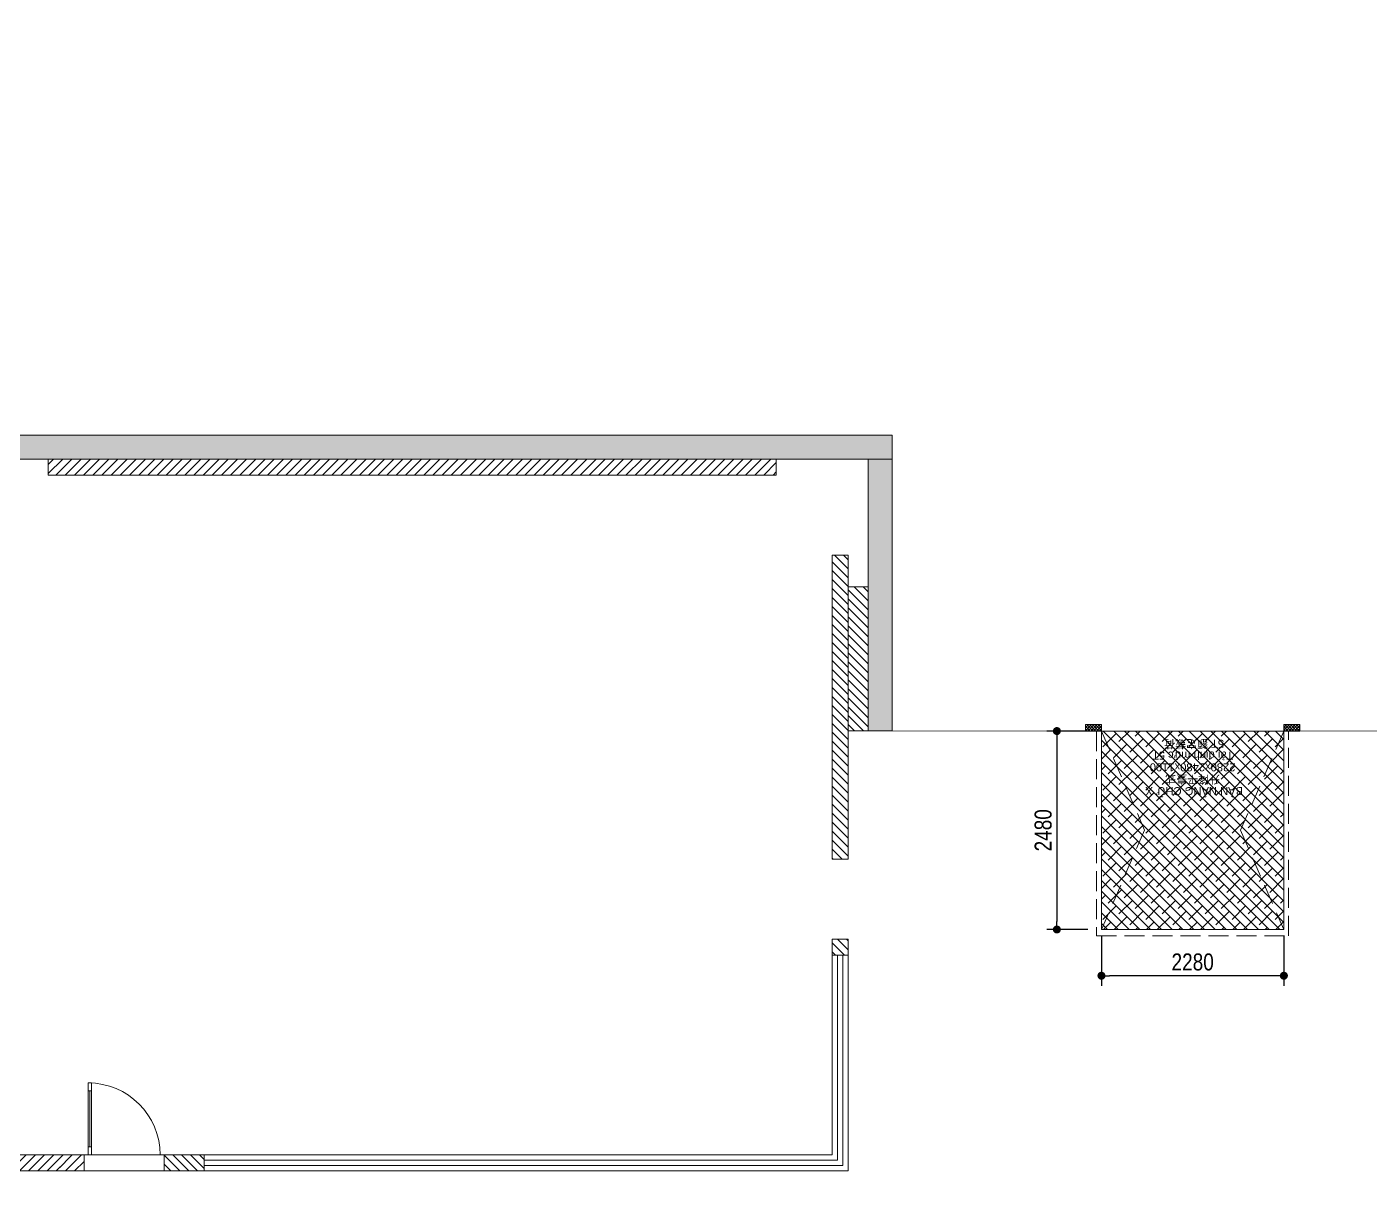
# Model space of a CAD drawing. Header units: millimetres. Extents: x -162958 to 167200, y -450 to 146301.
# Drawn here: x 88184 to 104972, y 131737 to 146301 of the extents above; entities that cross this region are included whole.
import ezdxf
from ezdxf.enums import TextEntityAlignment as Align

# ---------------------------------------------------------------- set-up
doc = ezdxf.new("R2010")
doc.units = ezdxf.units.MM
doc.set_wipeout_variables(frame=1)
for name, pattern in [('Xr_MB nha xuong CM2$0$DASH', [0.35, 0.25, -0.1]), ('Xr_MB nha xuong CM2$0$DASHED', [0.75, 0.5, -0.25]), ('Xr_MB nha xuong CM2$0$HIDDENX2', [0.75, 0.5, -0.25])]:
    doc.linetypes.add(name, pattern=pattern)
doc.layers.get('0').update_dxf_attribs({"lineweight": 5})
doc.layers.get('Defpoints').update_dxf_attribs({"color": 6, "lineweight": 5})
for name, color, linetype, lineweight in [('1.kich thuoc', 7, 'Continuous', 5), ('CJSC.8-Cua', 15, 'Continuous', 5), ('Xr_MB nha xuong CM2$0$A-Solid-Wall H', 9, 'Continuous', 18), ('Xr_MB nha xuong CM2$0$A-Solid-WallC', 2, 'Continuous', 5), ('Xr_MB nha xuong CM2$0$A-Solid-WallL', 6, 'Continuous', 5), ('Xr_MB nha xuong CM2$0$A-Solid-Window', 4, 'Continuous', 5), ('Xr_MB nha xuong CM2$0$CJSC.1-Be tong', 2, 'Continuous', 5), ('Xr_MB nha xuong CM2$0$CJSC.11-Khuat', 152, 'Xr_MB nha xuong CM2$0$HIDDENX2', 5), ('Xr_MB nha xuong CM2$0$CJSC.2-Tuong', 3, 'Continuous', 5), ('Xr_MB nha xuong CM2$0$CJSC.4-Net manh', 8, 'Continuous', 5), ('Xr_MB nha xuong CM2$0$CJSC.6-Hatch', 251, 'Continuous', 5), ('Xr_MB nha xuong CM2$0$Note TXT', 7, 'Continuous', 5)]:
    doc.layers.add(name, color=color, linetype=linetype, lineweight=lineweight)
doc.styles.add('Arial', font='arial.ttf', dxfattribs={"width": 0.8})
doc.styles.add('STS1', font='arial.ttf')
doc.dimstyles.new('125', dxfattribs={"dimscale": 125, "dimtxt": 1.7, "dimasz": 0.8, "dimexe": 1, "dimexo": 0, "dimgap": 0.5, "dimtad": 1, "dimdec": 0, "dimzin": 0, "dimdsep": 46, "dimtxsty": 'Arial', "dimblk": '20240511_Dot', "dimcen": 1.5, "dimclrd": 9, "dimclre": 9, "dimadec": 0, "dimazin": 0, "dimtfac": 1, "dimtdec": 0, "dimtix": 1, "dimtofl": 0, "dimtmove": 0, "dimatfit": 3, "dimldrblk": '20240511_Open30', "dimfxl": 1, "dimtolj": 1, "dimtzin": 0, "dimarcsym": 1})

# ---------------------------------------------------------------- blocks, each defined once
blk = doc.blocks.new('Xr_MB nha xuong CM2$0$20261F 幕墙')
at = {"layer": 'Xr_MB nha xuong CM2$0$A-Solid-Wall H'}
h = blk.add_hatch(dxfattribs=at)
h.set_pattern_fill('GOST_WOOD', color=256, scale=25, angle=-90)
h.paths.add_polyline_path([(3260603, 2398934), (3260603, 2399234), (3243903, 2399234), (3243903, 2398934), (3260053, 2398934)])
h = blk.add_hatch(dxfattribs=at)
h.set_pattern_fill('ANSI31', color=256, scale=650)
h.set_pattern_definition([(45, (2194615.53, 817811.32), (-57.452426, 57.452426), [])])
h.paths.add_polyline_path([(3259154, 2398734), (3250054, 2398734), (3250054, 2398934), (3259154, 2398934)])
at = {"layer": 'Xr_MB nha xuong CM2$0$A-Solid-WallC', "linetype": 'ByBlock', "lineweight": 0, "ltscale": 0.1}
blk.add_lwpolyline([(3259154, 2398734), (3250054, 2398734), (3250054, 2398934), (3259154, 2398934), (3259154, 2398734)], dxfattribs=at)
at = {"layer": 'Xr_MB nha xuong CM2$0$A-Solid-WallL'}
blk.add_lwpolyline([(3260603, 2398934), (3260603, 2399234), (3243903, 2399234), (3243903, 2398934), (3260053, 2398934), (3260053, 2398934)], close=True, dxfattribs=at)
blk = doc.blocks.new('*U219')
at = {"color": 0}
blk.add_line((70, 100), (70, 800), dxfattribs=at)
for points in [[(50, 0), (50, 900), (90, 900), (90, 0)], [(50, 100), (90, 100), (90, 800), (50, 800)], [(0, -200), (60, -200), (60, -40), (50, -40), (50, 0), (0, 0)], [(1000, -200), (940, -200), (940, -40), (950, -40), (950, 0), (1000, 0)]]:
    blk.add_lwpolyline(points, close=True, dxfattribs=at)
blk.add_arc((50, 0), 900, 0, 90, dxfattribs=at)
blk = doc.blocks.new('Xr_MB nha xuong CM2$0$20240511dock 2280x2480')
at = {"layer": 'Xr_MB nha xuong CM2$0$CJSC.4-Net manh', "transparency": 33554687}
h = blk.add_hatch(dxfattribs=at)
h.set_pattern_fill('ANSI37', color=251, scale=200)
h.set_pattern_definition([(45, (345845.202, 514073.847), (-17.67766953, 17.67766953), []), (135, (345845.202, 514073.847), (-17.67766953, -17.67766953), [])])
h.paths.add_polyline_path([(422680, 1771532), (422760, 1771532), (422760, 1771332), (422680, 1771332)])
h.paths.add_polyline_path([(422680, 1773812), (422760, 1773812), (422760, 1774012), (422680, 1774012)])
at = {"layer": 'Xr_MB nha xuong CM2$0$CJSC.6-Hatch', "transparency": 33554559}
h = blk.add_hatch(dxfattribs=at)
h.set_pattern_fill('ANSI38', color=256, scale=30, angle=180)
h.set_pattern_definition([(225, (49094.905, 293751.26), (67.351921, -67.351921), []), (315, (49094.905, 293751.26), (202.055763, -67.351921), [238.125, -142.875])])
h.paths.add_polyline_path([(425240, 1771532), (422760, 1771532), (422760, 1773812), (425240, 1773812)])
at = {"layer": 'Xr_MB nha xuong CM2$0$CJSC.1-Be tong'}
for points in [[(422680, 1773812), (422760, 1773812), (422760, 1774012), (422680, 1774012)], [(422680, 1771532), (422760, 1771532), (422760, 1771332), (422680, 1771332)]]:
    blk.add_lwpolyline(points, close=True, dxfattribs=at)
at = {"layer": 'Xr_MB nha xuong CM2$0$CJSC.11-Khuat', "ltscale": 500}
for points in [[(422760, 1773812), (424000, 1773272), (425240, 1773812)], [(422760, 1771532), (424000, 1772072), (425240, 1771532)]]:
    blk.add_lwpolyline(points, dxfattribs=at)
at = {"layer": 'Xr_MB nha xuong CM2$0$CJSC.4-Net manh'}
blk.add_lwpolyline([(425240, 1771532), (425240, 1773812), (422760, 1773812), (422760, 1771532)], close=True, dxfattribs=at)
at = {"layer": 'Xr_MB nha xuong CM2$0$CJSC.6-Hatch', "linetype": 'Xr_MB nha xuong CM2$0$DASH', "ltscale": 1000}
blk.add_lwpolyline([(422760, 1771472), (425320, 1771472), (425320, 1773872), (422760, 1773872)], close=True, dxfattribs=at)
at = {"layer": 'Xr_MB nha xuong CM2$0$Note TXT', "style": 'STS1'}
for s, p in [('Tải định mức 5T', (423016, 1772672)), ('2280x2480x1100', (423163, 1772672)), ('BÀN NÂNG CHỮ X ', (423461, 1772672)), ('5T 额定载荷 ', (422869, 1772672)), ('升降平臺式', (423314, 1772672))]:
    blk.add_text(s, height=100, rotation=270, dxfattribs=at).set_placement(p, align=Align.CENTER)
blk = doc.blocks.new('20240511_Dot')
at = {"color": 0, "linetype": 'ByBlock', "lineweight": -2}
blk.add_line((-0.5, 0), (-1, 0), dxfattribs=at)
at = {"color": 0, "linetype": 'ByBlock', "const_width": 0.5}
blk.add_lwpolyline([(-0.25, 0, 1), (0.25, 0, 1)], format="xyb", close=True, dxfattribs=at)
blk = doc.blocks.new('*D283')
at = {"layer": '1.kich thuoc', "color": 9, "lineweight": -2, "transparency": 16777216}
for p, q in [((101443, 137500), (100932, 137500)), ((101057, 137400), (101057, 135120)), ((101443, 135020), (100932, 135020))]:
    blk.add_line(p, q, dxfattribs=at)
at = {"layer": 'Defpoints', "color": 0, "transparency": 16777216}
for p in [(101443, 137500), (101057, 135020), (101443, 135020)]:
    blk.add_point(p, dxfattribs=at)
at = {"layer": '1.kich thuoc', "color": 9, "lineweight": -2, "transparency": 16777216, "xscale": 100, "yscale": 100, "zscale": 100}
for p, rotation in [((101057, 137500), 90), ((101057, 135020), 270)]:
    blk.add_blockref('20240511_Dot', p, dxfattribs=dict(at, rotation=rotation))
at = {"layer": '1.kich thuoc', "color": 0, "transparency": 16777216, "insert": (100886, 136260), "char_height": 212.5, "attachment_point": 5, "rotation": 90, "style": 'Arial'}
blk.add_mtext('\\A1;2480', dxfattribs=at)
blk = doc.blocks.new('20240511_Open30')
at = {"color": 0, "linetype": 'ByBlock', "lineweight": -2}
for p, q in [((-1, 0.27), (0, 0)), ((0, 0), (-1, -0.27)), ((0, 0), (-1, 0))]:
    blk.add_line(p, q, dxfattribs=at)
blk = doc.blocks.new('*D284')
at = {"layer": '1.kich thuoc', "color": 9, "lineweight": -2, "transparency": 16777216}
for p, q in [((101614, 134940), (101614, 134317)), ((103894, 134940), (103894, 134317)), ((103794, 134442), (101714, 134442))]:
    blk.add_line(p, q, dxfattribs=at)
at = {"layer": 'Defpoints', "color": 0, "transparency": 16777216}
for p in [(101614, 134940), (103894, 134940), (101614, 134442)]:
    blk.add_point(p, dxfattribs=at)
at = {"layer": '1.kich thuoc', "color": 9, "lineweight": -2, "transparency": 16777216, "xscale": 100, "yscale": 100, "zscale": 100, "rotation": 180}
blk.add_blockref('20240511_Dot', (101614, 134442), dxfattribs=at)
at = {"layer": '1.kich thuoc', "color": 9, "lineweight": -2, "transparency": 16777216, "xscale": 100, "yscale": 100, "zscale": 100}
blk.add_blockref('20240511_Dot', (103894, 134442), dxfattribs=at)
at = {"layer": '1.kich thuoc', "color": 0, "transparency": 16777216, "insert": (102754, 134613), "char_height": 212.5, "attachment_point": 5, "style": 'Arial'}
blk.add_mtext('\\A1;2280', dxfattribs=at)

msp = doc.modelspace()

# ---------------------------------------------------------------- block references
at = {"layer": 'CJSC.8-Cua'}
msp.add_blockref('Xr_MB nha xuong CM2$0$20261F 幕墙', (-3161603.5, -2258033.7), dxfattribs=at)

# ---------------------------------------------------------------- next in the draw order: hatches: boundary and pattern name
at = {"layer": 'Xr_MB nha xuong CM2$0$A-Solid-Wall H'}
h = msp.add_hatch(dxfattribs=at)
h.set_pattern_fill('GOST_WOOD', color=256, scale=25, angle=-90)
h.set_pattern_definition([(0, (-3106603.52, -2258033.67), (-3e-14, -150), [250, -50]), (0, (-3106653.52, -2258083.67), (-3e-14, -150), [150, -37.5, 75, -37.5]), (0, (-3106728.52, -2258133.67), (-3e-14, -150), [250, -50])])
h.paths.add_polyline_path([(98999.8, 140900), (98699.8, 140900), (98699.8, 137500), (98999.8, 137500)])
h.paths.add_polyline_path([(121999.7, 140900), (122299.8, 140900), (122299.8, 137560), (121999.7, 137560)])
h = msp.add_hatch(dxfattribs=at)
h.set_pattern_fill('ANSI31', color=256, scale=25, angle=-90)
h.set_pattern_definition([(315, (-3130903.52, -2258033.67), (56.1266008, 56.1266008), [])])
h.paths.add_polyline_path([(98249.8, 135900), (98449.8, 135900), (98449.8, 139700), (98249.8, 139700)])
h = msp.add_hatch(dxfattribs=at)
h.set_pattern_fill('ANSI31', color=256, scale=25, angle=-90)
h.set_pattern_definition([(315, (-911987.99, -1671221.16), (56.1266008, 56.1266008), [])])
h.paths.add_polyline_path([(98449.8, 139301.3), (98699.8, 139301.3), (98699.8, 137501.2), (98449.8, 137501.2)])
h = msp.add_hatch(dxfattribs=at)
h.set_pattern_fill('ANSI31', color=256, scale=25, angle=-90)
h.set_pattern_definition([(315, (-3130903.52, -2263133.66), (56.1266008, 56.1266008), [])])
h.paths.add_polyline_path([(98249.8, 134700), (98449.8, 134700), (98449.8, 134900), (98249.8, 134900)])

# ---------------------------------------------------------------- next in the draw order: linework, layer by layer
msp.add_line((98449.8, 137501.2), (122449.8, 137500))
at = {"layer": 'Xr_MB nha xuong CM2$0$A-Solid-WallC', "linetype": 'ByBlock', "lineweight": 0, "ltscale": 0.1}
for points in [[(98249.8, 135900), (98449.8, 135900), (98449.8, 139700), (98249.8, 139700)], [(98249.8, 134700), (98449.8, 134700), (98449.8, 134900), (98249.8, 134900)]]:
    msp.add_lwpolyline(points, close=True, dxfattribs=at)
at = {"layer": 'Xr_MB nha xuong CM2$0$A-Solid-WallC'}
msp.add_lwpolyline([(98449.8, 139301.3), (98699.8, 139301.3), (98699.8, 137501.2), (98449.8, 137501.2)], close=True, dxfattribs=at)
at = {"layer": 'Xr_MB nha xuong CM2$0$A-Solid-WallL'}
msp.add_lwpolyline([(98999.8, 140900), (98699.8, 140900), (98699.8, 137501.2), (98999.8, 137501.2)], close=True, dxfattribs=at)
at = {"layer": 'Xr_MB nha xuong CM2$0$A-Solid-Window'}
msp.add_lwpolyline([(90399.8, 132002.5), (98449.8, 132002.5), (98449.8, 134700), (98249.8, 134700), (98249.8, 132202.5), (90399.8, 132202.5)], close=True, dxfattribs=at)
for points in [[(90399.8, 132068.5), (98383.8, 132068.5), (98383.8, 134700)], [(98315.8, 134700), (98315.8, 132136.5), (90399.8, 132136.5)]]:
    msp.add_lwpolyline(points, dxfattribs=at)
at = {"layer": 'Xr_MB nha xuong CM2$0$CJSC.4-Net manh', "linetype": 'Xr_MB nha xuong CM2$0$DASHED', "ltscale": 2000, "const_width": 3}
msp.add_lwpolyline([(-0.2, -0.2), (165999.8, -0.2), (165999.8, 146299.9), (-0.2, 146299.9)], close=True, dxfattribs=at)
msp.add_lwpolyline([(98749.8, 141200), (122249.8, 141200)], dxfattribs=at)

# ---------------------------------------------------------------- next in the draw order: block references
at = {"layer": 'Xr_MB nha xuong CM2$0$CJSC.2-Tuong', "rotation": 270}
msp.add_blockref('Xr_MB nha xuong CM2$0$20240511dock 2280x2480', (-1669918.4, 560260.1), dxfattribs=at)

# ---------------------------------------------------------------- next in the draw order: dimensions: what is measured, and where the dimension line sits
at = {"layer": '1.kich thuoc'}
for base, p1, p2, angle, picture, middle in [((101057.3, 135020), (101443, 137500), (101443, 135020), 270, '*D283', (100886.3, 136260)), ((101614.4, 134442.1), (103894.4, 134940), (101614.4, 134940), 180, '*D284', (102754.4, 134613.1))]:
    dim = msp.add_linear_dim(base=base, p1=p1, p2=p2, angle=angle, dimstyle='125', dxfattribs=at)
    dim.commit()
    dim.dimension.update_dxf_attribs({"geometry": picture, "text_midpoint": middle})

# ---------------------------------------------------------------- next in the draw order: wipeouts: each hides what was drawn before it
at = {"color": 250}
msp.add_wipeout([(89599.8, 132202.5), (89599.8, 132002.5), (88599.8, 132002.5), (88599.8, 132202.5)], dxfattribs=at).dxf.layer = 'Xr_MB nha xuong CM2$0$A-Solid-Window'

# ---------------------------------------------------------------- next in the draw order: hatches: boundary and pattern name
at = {"layer": 'Xr_MB nha xuong CM2$0$A-Solid-Wall H'}
h = msp.add_hatch(dxfattribs=at)
h.set_pattern_fill('ANSI31', color=256, scale=25, angle=-90)
h.set_pattern_definition([(315, (-3161603.52, -2258033.67), (56.1266008, 56.1266008), [])])
h.paths.add_polyline_path([(90399.8, 132202.5), (90399.8, 132002.5), (89599.8, 132002.5), (89599.8, 132202.5)])

# ---------------------------------------------------------------- next in the draw order: linework, layer by layer
at = {"layer": 'Xr_MB nha xuong CM2$0$A-Solid-WallC', "linetype": 'ByBlock', "lineweight": 0, "ltscale": 0.1}
msp.add_lwpolyline([(90399.8, 132202.5), (90399.8, 132002.5), (89599.8, 132002.5), (89599.8, 132202.5)], close=True, dxfattribs=at)

# ---------------------------------------------------------------- next in the draw order: block references
at = {"layer": 'Xr_MB nha xuong CM2$0$A-Solid-Window'}
msp.add_blockref('*U219', (88900, 132202.1), dxfattribs=at)

# ---------------------------------------------------------------- next in the draw order: wipeouts: each hides what was drawn before it
at = {"color": 250}
msp.add_wipeout([(89900, 132202.1), (89900, 132002.1), (88900, 132002.1), (88900, 132202.1)], dxfattribs=at).dxf.layer = 'Xr_MB nha xuong CM2$0$A-Solid-Window'

# ---------------------------------------------------------------- next in the draw order: hatches: boundary and pattern name
at = {"layer": 'Xr_MB nha xuong CM2$0$A-Solid-Wall H'}
h = msp.add_hatch(dxfattribs=at)
h.set_pattern_fill('ANSI31', color=256, scale=650, angle=-180)
h.set_pattern_definition([(225, (-966987.99, -1671222.44), (57.452426, -57.452426), [])])
h.paths.add_polyline_path([(86100, 132202.1), (86100, 132002.1), (88900, 132002.1), (88900, 132202.1)])

# ---------------------------------------------------------------- next in the draw order: linework, layer by layer
at = {"layer": 'Xr_MB nha xuong CM2$0$A-Solid-WallC', "linetype": 'ByBlock', "lineweight": 0, "ltscale": 0.1}
msp.add_lwpolyline([(86100, 132202.1), (86100, 132002.1), (88900, 132002.1), (88900, 132202.1)], close=True, dxfattribs=at)
at = {"layer": 'Xr_MB nha xuong CM2$0$A-Solid-Window'}
msp.add_lwpolyline([(89900, 132202.1), (88900, 132202.1), (88900, 132002.1), (89900, 132002.1)], close=True, dxfattribs=at)

doc.saveas('drawing.dxf')
